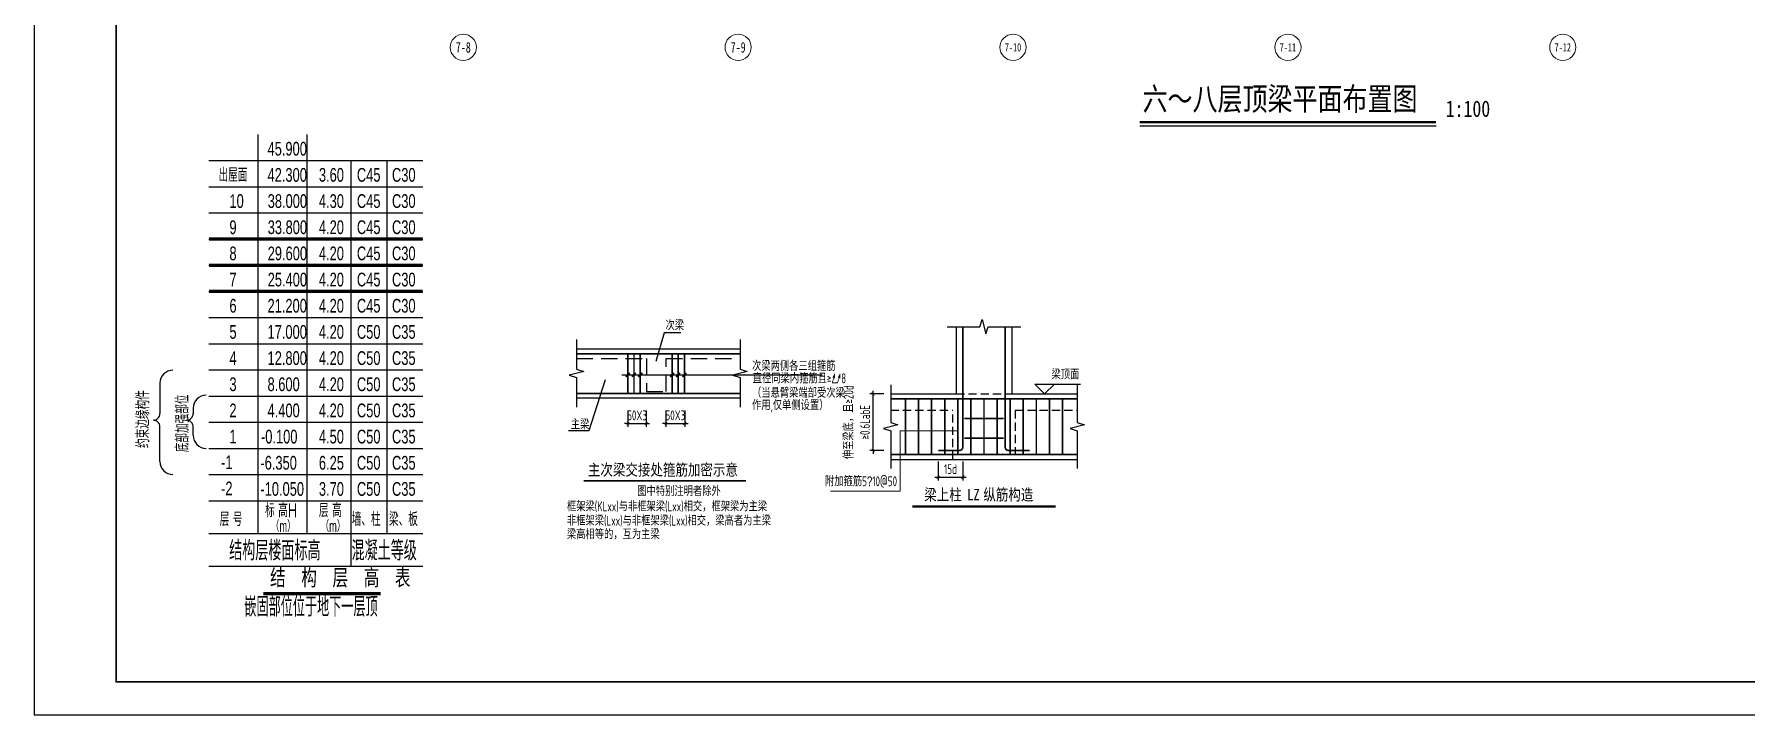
# Model space of a CAD drawing. Header units: millimetres. Extents: x -202076 to 1082610, y -439651 to 179350.
# Drawn here: x 374600 to 426903, y -228683 to -207881 of the extents above; entities that cross this region are included whole.
import ezdxf
from ezdxf.enums import TextEntityAlignment as Align

# ---------------------------------------------------------------- set-up
doc = ezdxf.new("R2010")
doc.units = ezdxf.units.MM
doc.header["$LTSCALE"] = 1000
doc.linetypes.add('DASH', pattern=[0.35, 0.25, -0.1])
doc.linetypes.add('DASHED', pattern=[0.75, 0.5, -0.25])
for name, color, linetype in [('$0$TK', 7, 'Continuous'), ('$0$墙柱说明', 7, 'Continuous'), ('02-TEXT_轴号', 7, 'Continuous'), ('AXIS_TEXT', 7, 'Continuous'), ('A楼-层高表$0$PUB_DIM', 3, 'Continuous'), ('A楼-层高表$0$S-ANNO-DIMS', 3, 'Continuous'), ('A楼-层高表$0$S-ANNO-TABS', 4, 'Continuous'), ('A楼-层高表$0$TEXT', 7, 'Continuous'), ('A楼-层高表$0$WLL1', 4, 'Continuous'), ('COLU_DE_REIN', 1, 'Continuous'), ('DIM_SYMB', 3, 'Continuous'), ('REIN', 1, 'Continuous'), ('S-BEAM', 4, 'Continuous'), ('THIN', 7, 'Continuous'), ('墙柱说明', 7, 'Continuous'), ('结-细线符号', 3, 'Continuous'), ('结-详图-尺寸', 3, 'Continuous'), ('结-详图-编号', 90, 'Continuous'), ('结-详图-轮廓', 40, 'Continuous'), ('结-详图-钢筋', 1, 'Continuous')]:
    doc.layers.add(name, color=color, linetype=linetype)
doc.layers.add('DIM', color=3, linetype='Continuous', lineweight=0)
doc.styles.add('$0$-宋体', font='', dxfattribs={"width": 0.8})
doc.styles.add('-宋体', font='simhei.ttf', dxfattribs={"width": 0.8})
doc.styles.add('_TCH_AXIS', font='STXIHEI.TTF', dxfattribs={"width": 0.75})
doc.styles.add('A楼-层高表$0$H', font='ros.shx', dxfattribs={"width": 0.7, "bigfont": 'jd.shx'})
doc.styles.add('A楼-层高表$0$华文细黑', font='STXIHEI.TTF', dxfattribs={"height": 500})
doc.styles.add('A楼-层高表$0$样式_1', font='ros.shx', dxfattribs={"width": 0.7, "bigfont": 'jd.shx'})
doc.styles.add('COMPLEX', font='COMPLEX')
doc.styles.add('TSSD_Dimension', font='tssdeng.shx', dxfattribs={"width": 0.7, "bigfont": 'hztxt.shx'})
doc.styles.add('TSSD_Label', font='tssdeng.shx', dxfattribs={"width": 0.7, "bigfont": 'Hztxt.shx'})
doc.styles.get('$0$-宋体').set_extended_font_data('SimSun')
doc.dimstyles.new('TSSD_25_100', dxfattribs={"dimtxt": 350, "dimasz": 100, "dimexe": 100, "dimexo": 250, "dimgap": 100, "dimtad": 1, "dimdec": 0, "dimlfac": 0.25, "dimzin": 0, "dimdsep": 46, "dimtxsty": 'TSSD_Dimension', "dimblk": 'ARCHTICK', "dimblk1": 'ARCHTICK', "dimblk2": 'ARCHTICK', "dimcen": 0, "dimdle": 100, "dimclrt": 7, "dimadec": 0, "dimazin": 0, "dimtfac": 1, "dimtdec": 0, "dimtix": 1, "dimtmove": 2, "dimatfit": 3, "dimfxl": 1, "dimtolj": 1, "dimtzin": 0, "dimarcsym": 0})

# ---------------------------------------------------------------- blocks, each defined once
blk = doc.blocks.new('_AXISO')
blk.add_circle((0, 0), 0.5)
at = {"layer": 'AXIS_TEXT', "style": 'COMPLEX', "width": 1.041667}
blk.add_attdef('A', text='', height=0.56, dxfattribs=at).set_placement((-0.25, -0.28), (0.25, -0.28), align=Align.FIT)
blk = doc.blocks.new('A楼-层高表')
at = {"layer": 'A楼-层高表$0$PUB_DIM', "const_width": 100}
blk.add_lwpolyline([(-1791, 0), (1791, 0)], dxfattribs=at)
at = {"layer": 'A楼-层高表$0$S-ANNO-DIMS'}
for p, q in [((-4954, 6434), (-4954, 5505)), ((-3938, 5668), (-3938, 5503)), ((-4954, 4041), (-4954, 5103)), ((-3938, 4842), (-3938, 5102))]:
    blk.add_line(p, q, dxfattribs=at)
for centre, radius, start, end in [((-4554, 6434), 400, 90, 180), ((-3538, 5668), 400, 90, 180), ((-5154, 5504), 200, 270, 0.206), ((-5154, 5104), 200, 359.794, 90), ((-4138, 5503), 200, 270, 0.206), ((-4138, 5103), 200, 359.794, 90), ((-3538, 4842), 400, 180, 270), ((-4554, 4041), 400, 180, 270)]:
    blk.add_arc(centre, radius, start, end, dxfattribs=at)
at = {"layer": 'A楼-层高表$0$S-ANNO-TABS'}
for p, q in [((-1961, 14041), (-1961, 1841)), ((-461, 14041), (-461, 1841)), ((-3457, 13241), (3078, 13241)), ((878, 13241), (878, 841)), ((1978, 13241), (1978, 1841)), ((-3457, 12441), (3078, 12441)), ((-3457, 11641), (878, 11641)), ((-3457, 11641), (3078, 11641)), ((-3457, 10841), (878, 10841)), ((-3457, 10841), (3078, 10841)), ((-3457, 10041), (878, 10041)), ((-3457, 10041), (3078, 10041)), ((-3457, 9241), (878, 9241)), ((-3457, 9241), (3078, 9241)), ((-3457, 8441), (3078, 8441)), ((-3457, 7641), (3078, 7641)), ((-3457, 6841), (3078, 6841)), ((-3457, 6041), (3078, 6041)), ((-3457, 5241), (3078, 5241)), ((-3457, 4441), (3078, 4441)), ((-3457, 3641), (3078, 3641)), ((-3457, 2841), (3078, 2841)), ((-3457, 1841), (3078, 1841)), ((-3457, 841), (3078, 841))]:
    blk.add_line(p, q, dxfattribs=at)
at = {"layer": 'A楼-层高表$0$TEXT', "style": 'A楼-层高表$0$H', "width": 0.7}
for s, p in [('45.900', (-1665, 13392)), ('出屋面', (-3163, 12592)), ('42.300', (-1665, 12592)), ('3.60', (-95, 12592)), ('C45', (1066, 12592)), ('C30', (2138, 12592)), ('10', (-2829, 11792)), ('38.000', (-1660, 11792)), ('4.30', (-95, 11792)), ('C45', (1066, 11792)), ('C30', (2138, 11792)), ('9', (-2829, 10992)), ('33.800', (-1660, 10992)), ('4.20', (-95, 10992)), ('C45', (1066, 10992)), ('C30', (2138, 10992)), ('8', (-2829, 10192)), ('29.600', (-1660, 10192)), ('4.20', (-95, 10192)), ('C45', (1066, 10192)), ('C30', (2138, 10192)), ('7', (-2829, 9392)), ('25.400', (-1660, 9392)), ('4.20', (-95, 9392)), ('C45', (1066, 9392)), ('C30', (2138, 9392)), ('6', (-2829, 8592)), ('21.200', (-1665, 8592)), ('4.20', (-95, 8592)), ('C45', (1066, 8592)), ('C30', (2138, 8592)), ('5', (-2829, 7792)), ('17.000', (-1665, 7792)), ('4.20', (-95, 7792)), ('4', (-2829, 6992)), ('12.800', (-1665, 6992)), ('4.20', (-95, 6992)), ('3', (-2829, 6192)), ('8.600', (-1665, 6192)), ('4.20', (-95, 6192)), ('2', (-2829, 5392)), ('4.400', (-1665, 5392)), ('4.20', (-95, 5392)), ('1', (-2829, 4592)), ('-0.100', (-1865, 4592)), ('4.50', (-95, 4592)), ('-1', (-3084, 3808)), ('-6.350', (-1883, 3792)), ('6.25', (-95, 3792)), ('-2', (-3084, 3008)), ('-10.050', (-1883, 2992)), ('3.70', (-95, 2992)), ('标 高H', (-1741, 2338)), ('层 高', (-95, 2338)), ('层 号', (-3128, 2067)), ('墙、柱', (908, 2067)), ('梁、板', (2046, 2067))]:
    blk.add_text(s, height=420, dxfattribs=at).set_placement(p)
at = {"layer": 'A楼-层高表$0$TEXT', "color": 4, "style": 'A楼-层高表$0$H', "width": 0.7}
for s, p in [('C50', (1066, 7792)), ('C35', (2138, 7792)), ('C50', (1066, 6992)), ('C35', (2138, 6992)), ('C50', (1066, 6192)), ('C35', (2138, 6192)), ('C50', (1066, 5392)), ('C35', (2138, 5392)), ('C50', (1066, 4592)), ('C35', (2138, 4592)), ('C50', (1066, 3792)), ('C35', (2138, 3792)), ('C50', (1066, 2992)), ('C35', (2138, 2992))]:
    blk.add_text(s, height=420, dxfattribs=at).set_placement(p)
at = {"layer": 'A楼-层高表$0$WLL1', "style": 'A楼-层高表$0$样式_1', "width": 0.7}
for s, p in [('约束边缘构件', (-5277, 4455)), ('底部加强部位', (-4070, 4325))]:
    blk.add_text(s, height=400, rotation=90, dxfattribs=at).set_placement(p)
at = {"layer": 'A楼-层高表$0$WLL1', "color": 7}
for s, height, style, width, p in [('（m）', 350, 'A楼-层高表$0$样式_1', 0.6, (-1574, 1891)), ('（m）', 350, 'A楼-层高表$0$样式_1', 0.6, (-54, 1891)), ('结构层楼面标高', 600, 'A楼-层高表$0$样式_1', 0.7, (-2837, 1015)), ('混凝土等级', 600, 'A楼-层高表$0$样式_1', 0.7, (902, 1015)), ('结  构  层  高  表', 500, 'A楼-层高表$0$华文细黑', 0.7, (-1587, 244)), ('嵌固部位位于地下一层顶', 600, 'A楼-层高表$0$样式_1', 0.65, (-2375, -701))]:
    blk.add_text(s, height=height, dxfattribs=dict(at, style=style, width=width)).set_placement(p)
blk = doc.blocks.new('图框-A1')
for points, const_width in [([(0, 0), (841, 0), (841, 594), (0, 594)], 0.05), ([(766, 584), (25, 584), (25, 10), (766, 10)], 0.5)]:
    blk.add_lwpolyline(points, close=True, dxfattribs=dict(const_width=const_width))
at = {"const_width": 0.05}
blk.add_lwpolyline([(420.5, 0), (420.5, 2)], dxfattribs=at)
blk = doc.blocks.new('_ARCHTICK')
at = {"color": 0, "linetype": 'ByBlock', "const_width": 0.15}
blk.add_lwpolyline([(-0.5, -0.5), (0.5, 0.5)], dxfattribs=at)
blk = doc.blocks.new('*D3022')
at = {"layer": 'Defpoints', "color": 0, "transparency": 16777216}
for p in [(392740, -219137), (393305, -219137), (393305, -219782)]:
    blk.add_point(p, dxfattribs=at)
at = {"layer": 'DIM', "color": 0, "lineweight": -2, "transparency": 16777216}
for p, q in [((392740, -219387), (392740, -219882)), ((393305, -219387), (393305, -219882)), ((392740, -219782), (392640, -219782)), ((392740, -219782), (393305, -219782)), ((393305, -219782), (393405, -219782))]:
    blk.add_line(p, q, dxfattribs=at)
at = {"layer": 'DIM', "color": 0, "lineweight": -2, "transparency": 16777216, "xscale": 100, "yscale": 100, "zscale": 100}
blk.add_blockref('_ARCHTICK', (392740, -219782), dxfattribs=at)
at = {"layer": 'DIM', "color": 0, "lineweight": -2, "transparency": 16777216, "xscale": 100, "yscale": 100, "zscale": 100, "rotation": 180}
blk.add_blockref('_ARCHTICK', (393305, -219782), dxfattribs=at)
at = {"layer": 'DIM', "color": 7, "transparency": 16777216, "insert": (393022, -219532), "char_height": 300, "attachment_point": 5, "style": 'TSSD_Dimension'}
blk.add_mtext('\\A1;50X3', dxfattribs=at)
blk = doc.blocks.new('*D3023')
at = {"layer": 'Defpoints', "color": 0, "transparency": 16777216}
for p in [(393904, -219137), (394481, -219137), (394481, -219781)]:
    blk.add_point(p, dxfattribs=at)
at = {"layer": 'DIM', "color": 0, "lineweight": -2, "transparency": 16777216}
for p, q in [((393904, -219387), (393904, -219881)), ((394481, -219387), (394481, -219881)), ((393904, -219781), (393804, -219781)), ((393904, -219781), (394481, -219781)), ((394481, -219781), (394581, -219781))]:
    blk.add_line(p, q, dxfattribs=at)
at = {"layer": 'DIM', "color": 0, "lineweight": -2, "transparency": 16777216, "xscale": 100, "yscale": 100, "zscale": 100}
blk.add_blockref('_ARCHTICK', (393904, -219781), dxfattribs=at)
at = {"layer": 'DIM', "color": 0, "lineweight": -2, "transparency": 16777216, "xscale": 100, "yscale": 100, "zscale": 100, "rotation": 180}
blk.add_blockref('_ARCHTICK', (394481, -219781), dxfattribs=at)
at = {"layer": 'DIM', "color": 7, "transparency": 16777216, "insert": (394192, -219531), "char_height": 300, "attachment_point": 5, "style": 'TSSD_Dimension'}
blk.add_mtext('\\A1;50X3', dxfattribs=at)
blk = doc.blocks.new('*D3024')
at = {"layer": 'Defpoints', "color": 0, "transparency": 16777216}
for p in [(400237, -218878), (400812, -218878), (400812, -220604)]:
    blk.add_point(p, dxfattribs=at)
at = {"layer": 'DIM', "color": 0, "lineweight": -2, "transparency": 16777216}
for p, q in [((400562, -218878), (400137, -218878)), ((400237, -218878), (400237, -218778)), ((400237, -220604), (400237, -218878)), ((400562, -220604), (400137, -220604)), ((400237, -220604), (400237, -220704))]:
    blk.add_line(p, q, dxfattribs=at)
at = {"layer": 'DIM', "color": 0, "lineweight": -2, "transparency": 16777216, "xscale": 100, "yscale": 100, "zscale": 100}
for p, rotation in [((400237, -218878), 270), ((400237, -220604), 90)]:
    blk.add_blockref('_ARCHTICK', p, dxfattribs=dict(at, rotation=rotation))
at = {"layer": 'DIM', "color": 7, "transparency": 16777216, "insert": (399737, -219741), "char_height": 300, "attachment_point": 5, "rotation": 90, "style": 'TSSD_Dimension'}
blk.add_mtext('\\A1;伸至梁底，且≥20d\\P≥0.6LabE', dxfattribs=at)
blk = doc.blocks.new('*D3025')
at = {"layer": 'Defpoints', "color": 0, "transparency": 16777216}
for p in [(402224, -220692), (402974, -220689), (402974, -221424)]:
    blk.add_point(p, dxfattribs=at)
at = {"layer": 'DIM', "color": 0, "lineweight": -2, "transparency": 16777216}
for p, q in [((402224, -220942), (402224, -221524)), ((402974, -220939), (402974, -221524)), ((402124, -221424), (403074, -221424))]:
    blk.add_line(p, q, dxfattribs=at)
at = {"layer": 'DIM', "color": 0, "lineweight": -2, "transparency": 16777216, "xscale": 100, "yscale": 100, "zscale": 100, "rotation": 180}
blk.add_blockref('_ARCHTICK', (402224, -221424), dxfattribs=at)
at = {"layer": 'DIM', "color": 0, "lineweight": -2, "transparency": 16777216, "xscale": 100, "yscale": 100, "zscale": 100}
blk.add_blockref('_ARCHTICK', (402974, -221424), dxfattribs=at)
at = {"layer": 'DIM', "color": 7, "transparency": 16777216, "insert": (402599, -221174), "char_height": 300, "attachment_point": 5, "style": 'TSSD_Dimension'}
blk.add_mtext('\\A1;15d', dxfattribs=at)

msp = doc.modelspace()

# ---------------------------------------------------------------- linework, layer by layer
at = {"layer": '$0$墙柱说明', "ltscale": 1000}
msp.add_line((408381.8, -210681), (417440.8, -210681), dxfattribs=at)
at = {"layer": '$0$墙柱说明', "ltscale": 1000, "const_width": 75}
msp.add_lwpolyline([(408381.8, -210569), (417440.8, -210569)], dxfattribs=at)
for p, q in [((402773.6, -216823.7), (402773.6, -218877.5)), ((404473.6, -216823.7), (404473.6, -218877.5))]:
    msp.add_line(p, q)
at = {"linetype": 'DASHED', "ltscale": 0.5}
for p, q in [((402773.6, -218877.5), (404473.6, -218877.5)), ((400773.6, -219377.5), (402673.6, -219377.5)), ((402673.6, -220877.5), (402673.6, -219377.5)), ((404573.6, -219377.5), (406473.6, -219377.5)), ((404573.6, -219377.5), (404573.6, -220877.5))]:
    msp.add_line(p, q, dxfattribs=at)
msp.add_lwpolyline([(458702.8, -228681), (458702.8, -169281), (374602.8, -169281), (374602.8, -228681)], close=True)
at = {"layer": 'COLU_DE_REIN', "const_width": 100}
for points in [[(379937.7, -214141.5), (386473.1, -214141.5)], [(379937.7, -214941.5), (386473.1, -214941.5)], [(379937.7, -215741.5), (386473.1, -215741.5)]]:
    msp.add_lwpolyline(points, dxfattribs=at)
at = {"layer": 'DIM'}
msp.add_lwpolyline([(402823.6, -220006.6), (401059.8, -220006.6), (401059.8, -221846.5), (398932.7, -221846.5)], dxfattribs=at)
at = {"layer": 'DIM_SYMB', "const_width": 70}
msp.add_lwpolyline([(401433.4, -222313.8), (405814.4, -222313.8)], dxfattribs=at)
at = {"layer": 'REIN', "const_width": 50}
for points in [[(402973.6, -216823.7), (402973.6, -220503.8, -0.4142136), (402873.6, -220603.8), (402223.6, -220603.8)], [(404273.6, -216823.7), (404273.6, -220503.8, 0.4142136), (404373.6, -220603.8), (405023.6, -220603.8)]]:
    msp.add_lwpolyline(points, format="xyb", dxfattribs=at)
for points in [[(406473.6, -219027.5), (400773.6, -219027.5)], [(401223.6, -219027.5), (401223.6, -220727.5)], [(401623.6, -219027.5), (401623.6, -220727.5)], [(402023.6, -219027.5), (402023.6, -220727.5)], [(402423.6, -219027.5), (402423.6, -220727.5)], [(402823.6, -219027.5), (402823.6, -220727.5)], [(403223.6, -219027.5), (403223.6, -220727.5)], [(403623.6, -219027.5), (403623.6, -220727.5)], [(404023.6, -219027.5), (404023.6, -220727.5)], [(404423.6, -219027.5), (404423.6, -220727.5)], [(404823.6, -219027.5), (404823.6, -220727.5)], [(405223.6, -219027.5), (405223.6, -220727.5)], [(405623.6, -219027.5), (405623.6, -220727.5)], [(406023.6, -219027.5), (406023.6, -220727.5)], [(404223.6, -219627.5), (403023.6, -219627.5)], [(406473.6, -220727.5), (400773.6, -220727.5)], [(404223.6, -220227.5), (403023.6, -220227.5)]]:
    msp.add_lwpolyline(points, dxfattribs=at)
at = {"layer": 'THIN'}
for p, q in [((405473.6, -218877.5), (405173.6, -218577.5)), ((405173.6, -218577.5), (405773.6, -218577.5)), ((405473.6, -218877.5), (405773.6, -218577.5)), ((405773.6, -218577.5), (406573.9, -218577.5)), ((400773.6, -218877.5), (402773.6, -218877.5)), ((404473.6, -218877.5), (406473.6, -218877.5)), ((400773.6, -220877.5), (406473.6, -220877.5))]:
    msp.add_line(p, q, dxfattribs=at)
for points in [[(402493.6, -216823.7), (403493.6, -216823.7), (403563.6, -216603.7), (403683.6, -217043.7), (403753.6, -216823.7), (404753.6, -216823.7)], [(400773.6, -218597.5), (400773.6, -219747.5), (400993.6, -219817.5), (400553.6, -219937.5), (400773.6, -220007.5), (400773.6, -221157.5)], [(406473.6, -218597.5), (406473.6, -219747.5), (406693.6, -219817.5), (406253.6, -219937.5), (406473.6, -220007.5), (406473.6, -221157.5)]]:
    msp.add_lwpolyline(points, dxfattribs=at)
at = {"layer": '结-细线符号'}
msp.add_line((392559.2, -218294.7), (398675.8, -218294.7), dxfattribs=at)
for points in [[(391171.5, -217217.4), (391171.5, -218117.4), (391391.5, -218187.4), (390951.5, -218307.4), (391171.5, -218377.4), (391171.5, -219277.4)], [(396171.5, -217217.4), (396171.5, -218117.4), (396391.5, -218187.4), (395951.5, -218307.4), (396171.5, -218377.4), (396171.5, -219277.4)], [(392048.5, -218449.9), (391543.7, -220000.2), (390924.7, -220000.2)]]:
    msp.add_lwpolyline(points, dxfattribs=at)
at = {"layer": '结-细线符号', "const_width": 50}
for points in [[(392679.6, -218354.7), (392799.6, -218234.7)], [(392864.2, -218354.7), (392984.2, -218234.7)], [(393057.2, -218354.7), (393177.2, -218234.7)], [(393070.2, -218354.7), (393190.2, -218234.7)], [(394032.5, -218354.7), (394152.5, -218234.7)], [(394215, -218354.7), (394335, -218234.7)], [(394408, -218354.7), (394528, -218234.7)]]:
    msp.add_lwpolyline(points, dxfattribs=at)
at = {"layer": '结-详图-尺寸'}
msp.add_lwpolyline([(394364.7, -217013.7), (393847.9, -217013.7), (393596.9, -217880)], dxfattribs=at)
at = {"layer": '结-详图-编号', "const_width": 50}
msp.add_lwpolyline([(391387, -221528.3), (396352.1, -221528.3)], dxfattribs=at)
at = {"layer": '结-详图-轮廓'}
for p, q in [((391171.5, -217497.4), (396171.5, -217497.4)), ((391171.5, -218997.4), (396171.5, -218997.4))]:
    msp.add_line(p, q, dxfattribs=at)
at = {"layer": '结-详图-轮廓', "linetype": 'DASHED'}
msp.add_lwpolyline([(391173.5, -217797.4), (393310.4, -217797.4), (393310.4, -218798.6), (393910.4, -218798.6), (393910.4, -217797.4), (396178.2, -217797.4)], dxfattribs=at)
at = {"layer": '结-详图-钢筋', "const_width": 50}
for points in [[(391173.5, -217652.1), (396178.2, -217652.1)], [(392743.8, -217652.1), (392743.8, -218860.3)], [(392928.3, -217652.1), (392928.3, -218860.3)], [(393121.3, -217652.1), (393121.3, -218860.3)], [(394094.6, -217652.1), (394094.6, -218860.3)], [(394279.1, -217652.1), (394279.1, -218860.3)], [(394472.1, -217652.1), (394472.1, -218860.3)], [(396178.2, -218860.3), (391173.5, -218860.3)]]:
    msp.add_lwpolyline(points, dxfattribs=at)

# ---------------------------------------------------------------- block references
at = {"xscale": 100, "yscale": 100, "zscale": 100}
msp.add_blockref('图框-A1', (374602.8, -228681), dxfattribs=at)
at = {"layer": 'DIM'}
ref = msp.add_blockref('_AXISO', (387711.3, -208281), dxfattribs=dict(at, xscale=800, yscale=800, zscale=800))
ref.add_attrib('A', '7-8', dxfattribs={"layer": '02-TEXT_轴号', "height": 320.57, "style": '_TCH_AXIS', "width": 0.743037}).set_placement((387481.7, -208441.3), (387940.9, -208441.3), align=Align.FIT)
ref = msp.add_blockref('_AXISO', (396111.3, -208281), dxfattribs=dict(at, xscale=800, yscale=800, zscale=800))
ref.add_attrib('A', '7-9', dxfattribs={"layer": '02-TEXT_轴号', "height": 320.57, "style": '_TCH_AXIS', "width": 0.743037}).set_placement((395881.7, -208441.3), (396340.9, -208441.3), align=Align.FIT)
ref = msp.add_blockref('_AXISO', (404511.3, -208281), dxfattribs=dict(at, xscale=800, yscale=800, zscale=800))
ref.add_attrib('A', '7-10', dxfattribs={"layer": '02-TEXT_轴号', "height": 252.11, "style": '_TCH_AXIS', "width": 0.743037}).set_placement((404261.3, -208407.1), (404761.3, -208407.1), align=Align.FIT)
ref = msp.add_blockref('_AXISO', (412911.3, -208281), dxfattribs=dict(at, xscale=800, yscale=800, zscale=800))
ref.add_attrib('A', '7-11', dxfattribs={"layer": '02-TEXT_轴号', "height": 247.28, "style": '_TCH_AXIS', "width": 0.761209}).set_placement((412660, -208404.6), (413162.5, -208404.6), align=Align.FIT)
ref = msp.add_blockref('_AXISO', (421311.3, -208281), dxfattribs=dict(at, xscale=800, yscale=800, zscale=800))
ref.add_attrib('A', '7-12', dxfattribs={"layer": '02-TEXT_轴号', "height": 252.11, "style": '_TCH_AXIS', "width": 0.743037}).set_placement((421061.3, -208407.1), (421561.3, -208407.1), align=Align.FIT)
at = {"layer": 'S-BEAM', "linetype": 'DASH'}
msp.add_blockref('A楼-层高表', (383394.7, -224982.7), dxfattribs=at)

# ---------------------------------------------------------------- texts
at = {"layer": '$0$TK', "style": '$0$-宋体', "width": 0.8}
for s, height, p in [('六～八层顶梁平面布置图', 699.93, (408469.3, -210207.1)), ('1:100', 500, (417732.5, -210407.4))]:
    msp.add_text(s, height=height, dxfattribs=at).set_placement(p)
at = {"layer": 'THIN', "style": 'TSSD_Label', "width": 0.7}
for s, p in [('次梁', (393892.1, -216927.4)), ('次梁两侧各三组箍筋', (396535.3, -218172.1)), ('作用,仅单侧设置）', (396535.3, -219369.1)), ('（当悬臂梁端部受次梁', (396535.3, -218992.9)), ('主梁', (390998.3, -219958)), ('图中特别注明者除外', (393028.9, -221999.4)), ('框架梁(KLxx)与非框架梁(Lxx)相交，框架梁为主梁', (390878.8, -222462.8)), ('非框架梁(Lxx)与非框架梁(Lxx)相交，梁高者为主梁', (390878.8, -222898.9)), ('梁高相等的，互为主梁', (390878.8, -223315))]:
    msp.add_text(s, height=300, dxfattribs=at).set_placement(p)
for s, p in [('梁顶面', (406537.1, -218517.5)), ('附加箍筋5\ue53210@50', (400967.8, -221786.5))]:
    msp.add_text(s, height=300, dxfattribs=at).set_placement(p, align=Align.BOTTOM_RIGHT)
msp.add_text('直径同梁内箍筋且≥⌰8', height=300, dxfattribs=at).set_placement((396556.8, -218641.4), align=Align.BOTTOM_LEFT)
at = {"layer": '墙柱说明', "style": '-宋体', "width": 0.8}
for s, p in [('主次梁交接处箍筋加密示意', (391520.3, -221368.9)), ('梁上柱', (401797.9, -222129.1)), ('纵筋构造', (403603.4, -222129.1)), ('LZ', (403111.4, -222129.1))]:
    msp.add_text(s, height=350, dxfattribs=at).set_placement(p)

# ---------------------------------------------------------------- dimensions: what is measured, and where the dimension line sits
at = {"layer": 'DIM'}
dim = msp.add_linear_dim(base=(400236.6, -218877.5), p1=(400812.1, -220603.8), p2=(400812.1, -218877.5), angle=90, text='伸至梁底，且≥20d\\P≥0.6LabE', dimstyle='TSSD_25_100', override={"dimtxt": 300, "dimclrd": 0, "dimclre": 0, "dimclrt": 7}, dxfattribs=at)
dim.commit()
dim.dimension.update_dxf_attribs({"geometry": '*D3024', "text_midpoint": (399736.6, -219740.7)})
for base, p1, p2, text, override, picture, middle in [((393304.6, -219781.9), (392740.1, -219137.2), (393304.6, -219137.2), '50X3', {"dimtxt": 300}, '*D3022', (393022.3, -219531.9)), ((394480.6, -219781.3), (393904.2, -219137.2), (394480.6, -219137.2), '50X3', {"dimtxt": 300}, '*D3023', (394192.4, -219531.3)), ((402973.6, -221423.7), (402223.6, -220691.8), (402973.6, -220688.7), '15d', {"dimtxt": 300, "dimclrd": 0, "dimclre": 0, "dimclrt": 7}, '*D3025', (402598.6, -221173.7))]:
    dim = msp.add_linear_dim(base=base, p1=p1, p2=p2, text=text, dimstyle='TSSD_25_100', override=override, dxfattribs=at)
    dim.commit()
    dim.dimension.update_dxf_attribs({"geometry": picture, "text_midpoint": middle})

doc.saveas('drawing.dxf')
